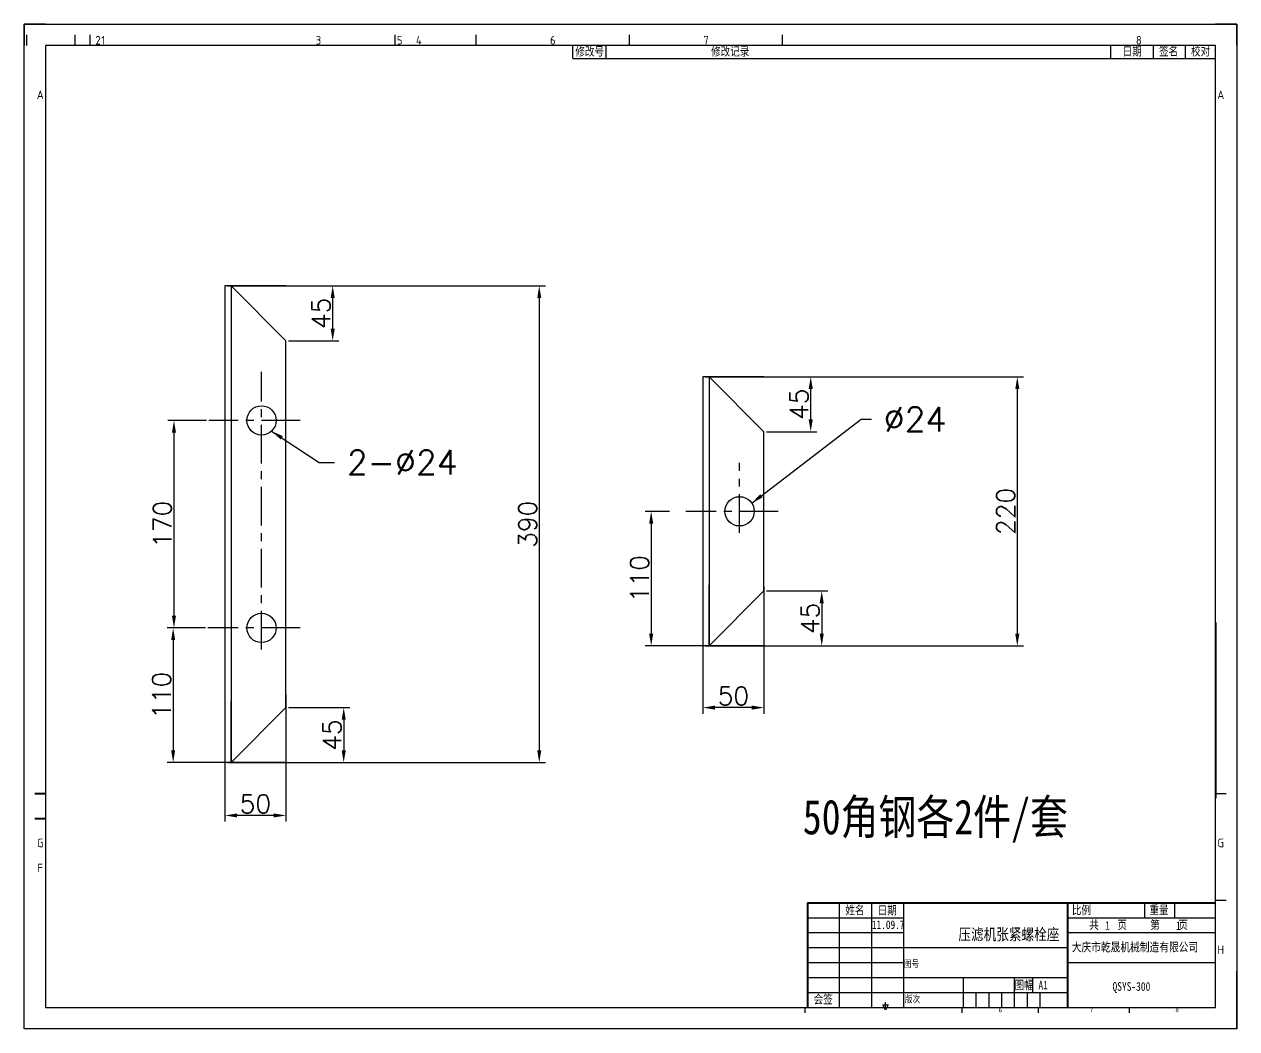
# Model space of a CAD drawing. Header units: inches. Extents: x -166203 to -65610, y -6981 to 11093.
# Drawn here: x -83661 to -82667, y 2 to 825 of the extents above; entities that cross this region are included whole.
import ezdxf
from ezdxf.enums import TextEntityAlignment as Align

# ---------------------------------------------------------------- set-up
doc = ezdxf.new("R2010")
doc.units = ezdxf.units.IN
doc.header["$MEASUREMENT"] = 0
doc.linetypes.add('CENTERX2', pattern=[101.6, 63.5, -12.7, 12.7, -12.7])
doc.layers.get('0').update_dxf_attribs({"lineweight": 25})
doc.layers.get('Defpoints').update_dxf_attribs({"color": 5})
doc.layers.add('FRAME035', color=2, linetype='Continuous')
doc.layers.add('中心线', color=1, linetype='CENTERX2')
doc.layers.add('图层2', color=3, linetype='Continuous', lineweight=40)
doc.styles.add('ISOCP', font='isocp.shx')
doc.styles.get("Standard").update_dxf_attribs({"font": 'txt.shx', "bigfont": 'whgtxt.shx'})
doc.styles.add('STYLE1', font='SIMFANG.TTF', dxfattribs={"width": 0.8, "height": 4})
doc.dimstyles.get("Standard").update_dxf_attribs({"dimtxt": 15, "dimasz": 10, "dimexe": 5, "dimexo": 2, "dimgap": 2, "dimtad": 1, "dimdec": 0, "dimzin": 0, "dimdsep": 46, "dimtxsty": 'Standard', "dimcen": 0.09, "dimclrd": 4, "dimclre": 4, "dimclrt": 4, "dimadec": 1, "dimazin": 0, "dimtfac": 1, "dimtdec": 0, "dimtofl": 0, "dimtmove": 0, "dimatfit": 3, "dimfxl": 0, "dimtolj": 1, "dimtzin": 0, "dimarcsym": 0})

# ---------------------------------------------------------------- blocks, each defined once
blk = doc.blocks.new('*D174')
at = {"color": 4, "lineweight": -2, "ltscale": 0.5}
for p, q in [((-83494.7, 610.9), (-83234.08, 610.9)), ((-83239.08, 600.9), (-83239.08, 230.42)), ((-83494.7, 220.42), (-83234.08, 220.42))]:
    blk.add_line(p, q, dxfattribs=at)
at = {"color": 4, "ltscale": 0.5}
for points in [[(-83240.74, 600.9), (-83237.41, 600.9), (-83239.08, 610.9)], [(-83240.74, 230.42), (-83237.41, 230.42), (-83239.08, 220.42)]]:
    blk.add_solid(points, dxfattribs=at)
at = {"layer": 'Defpoints', "color": 0, "ltscale": 0.5}
for p in [(-83496.7, 610.9), (-83496.7, 220.42), (-83239.08, 220.42)]:
    blk.add_point(p, dxfattribs=at)
at = {"color": 4, "ltscale": 0.5, "insert": (-83248.58, 415.66), "char_height": 15, "attachment_point": 5, "rotation": 90}
blk.add_mtext('\\A1;390', dxfattribs=at)
blk = doc.blocks.new('*D175')
at = {"color": 4, "lineweight": -2, "ltscale": 0.5}
for p, q in [((-83511.88, 500.66), (-83543.44, 500.66)), ((-83538.44, 490.66), (-83538.44, 340.66)), ((-83512.7, 330.66), (-83543.44, 330.66))]:
    blk.add_line(p, q, dxfattribs=at)
at = {"color": 4, "ltscale": 0.5}
for points in [[(-83540.11, 490.66), (-83536.77, 490.66), (-83538.44, 500.66)], [(-83540.11, 340.66), (-83536.77, 340.66), (-83538.44, 330.66)]]:
    blk.add_solid(points, dxfattribs=at)
at = {"layer": 'Defpoints', "color": 0, "ltscale": 0.5}
for p in [(-83509.88, 500.66), (-83538.44, 330.66), (-83510.7, 330.66)]:
    blk.add_point(p, dxfattribs=at)
at = {"color": 4, "ltscale": 0.5, "insert": (-83547.94, 415.66), "char_height": 15, "attachment_point": 5, "rotation": 90}
blk.add_mtext('\\A1;170', dxfattribs=at)
blk = doc.blocks.new('*D176')
at = {"color": 4, "lineweight": -2, "ltscale": 0.5}
for p, q in [((-83524, 330.66), (-83544.11, 330.66)), ((-83539.11, 320.66), (-83539.11, 230.42)), ((-83473.7, 220.42), (-83544.11, 220.42))]:
    blk.add_line(p, q, dxfattribs=at)
at = {"color": 4, "ltscale": 0.5}
for points in [[(-83540.77, 320.66), (-83537.44, 320.66), (-83539.11, 330.66)], [(-83540.77, 230.42), (-83537.44, 230.42), (-83539.11, 220.42)]]:
    blk.add_solid(points, dxfattribs=at)
at = {"layer": 'Defpoints', "color": 0, "ltscale": 0.5}
for p in [(-83522, 330.66), (-83539.11, 220.42), (-83471.7, 220.42)]:
    blk.add_point(p, dxfattribs=at)
at = {"color": 4, "ltscale": 0.5, "insert": (-83548.61, 275.54), "char_height": 15, "attachment_point": 5, "rotation": 90}
blk.add_mtext('\\A1;110', dxfattribs=at)
blk = doc.blocks.new('*D177')
at = {"color": 4, "lineweight": -2, "ltscale": 0.5}
for p, q in [((-83444.7, 610.9), (-83403.36, 610.9)), ((-83408.36, 575.9), (-83408.36, 600.9)), ((-83444.7, 565.9), (-83403.36, 565.9))]:
    blk.add_line(p, q, dxfattribs=at)
at = {"color": 4, "ltscale": 0.5}
for points in [[(-83410.03, 600.9), (-83406.7, 600.9), (-83408.36, 610.9)], [(-83410.03, 575.9), (-83406.7, 575.9), (-83408.36, 565.9)]]:
    blk.add_solid(points, dxfattribs=at)
at = {"layer": 'Defpoints', "color": 0, "ltscale": 0.5}
for p in [(-83446.7, 610.9), (-83408.36, 610.9), (-83446.7, 565.9)]:
    blk.add_point(p, dxfattribs=at)
at = {"color": 4, "ltscale": 0.5, "insert": (-83417.86, 588.4), "char_height": 15, "attachment_point": 5, "rotation": 90}
blk.add_mtext('\\A1;45', dxfattribs=at)
blk = doc.blocks.new('*D178')
at = {"color": 4, "lineweight": -2, "ltscale": 0.5}
for p, q in [((-83444.7, 265.42), (-83394.33, 265.42)), ((-83399.33, 255.42), (-83399.33, 230.42)), ((-83427.23, 220.42), (-83394.33, 220.42))]:
    blk.add_line(p, q, dxfattribs=at)
at = {"color": 4, "ltscale": 0.5}
for points in [[(-83400.99, 255.42), (-83397.66, 255.42), (-83399.33, 265.42)], [(-83400.99, 230.42), (-83397.66, 230.42), (-83399.33, 220.42)]]:
    blk.add_solid(points, dxfattribs=at)
at = {"layer": 'Defpoints', "color": 0, "ltscale": 0.5}
for p in [(-83446.7, 265.42), (-83429.23, 220.42), (-83399.33, 220.42)]:
    blk.add_point(p, dxfattribs=at)
at = {"color": 4, "ltscale": 0.5, "insert": (-83408.83, 242.92), "char_height": 15, "attachment_point": 5, "rotation": 90}
blk.add_mtext('\\A1;45', dxfattribs=at)
blk = doc.blocks.new('*D179')
at = {"color": 4, "lineweight": -2, "ltscale": 0.5}
for p, q in [((-83496.7, 276.15), (-83496.7, 172.06)), ((-83446.7, 276.15), (-83446.7, 172.06)), ((-83456.7, 177.06), (-83486.7, 177.06))]:
    blk.add_line(p, q, dxfattribs=at)
at = {"color": 4, "ltscale": 0.5}
for points in [[(-83486.7, 178.73), (-83486.7, 175.4), (-83496.7, 177.06)], [(-83456.7, 178.73), (-83456.7, 175.4), (-83446.7, 177.06)]]:
    blk.add_solid(points, dxfattribs=at)
at = {"layer": 'Defpoints', "color": 0, "ltscale": 0.5}
for p in [(-83496.7, 278.15), (-83446.7, 278.15), (-83496.7, 177.06)]:
    blk.add_point(p, dxfattribs=at)
at = {"color": 4, "ltscale": 0.5, "insert": (-83471.7, 186.56), "char_height": 15, "attachment_point": 5}
blk.add_mtext('\\A1;50', dxfattribs=at)
blk = doc.blocks.new('*D180')
at = {"color": 4, "lineweight": -2, "ltscale": 0.5}
for p, q in [((-83102.96, 536.44), (-82842.33, 536.44)), ((-82847.33, 526.44), (-82847.33, 325.95)), ((-83102.96, 315.95), (-82842.33, 315.95))]:
    blk.add_line(p, q, dxfattribs=at)
at = {"color": 4, "ltscale": 0.5}
for points in [[(-82849, 526.44), (-82845.67, 526.44), (-82847.33, 536.44)], [(-82849, 325.95), (-82845.67, 325.95), (-82847.33, 315.95)]]:
    blk.add_solid(points, dxfattribs=at)
at = {"layer": 'Defpoints', "color": 0, "ltscale": 0.5}
for p in [(-83104.96, 536.44), (-83104.96, 315.95), (-82847.33, 315.95)]:
    blk.add_point(p, dxfattribs=at)
at = {"color": 4, "ltscale": 0.5, "insert": (-82856.83, 426.19), "char_height": 15, "attachment_point": 5, "rotation": 90}
blk.add_mtext('\\A1;220', dxfattribs=at)
blk = doc.blocks.new('*D181')
at = {"color": 4, "lineweight": -2, "ltscale": 0.5}
for p, q in [((-83132.26, 426.19), (-83152.36, 426.19)), ((-83147.36, 416.19), (-83147.36, 325.95)), ((-83081.96, 315.95), (-83152.36, 315.95))]:
    blk.add_line(p, q, dxfattribs=at)
at = {"color": 4, "ltscale": 0.5}
for points in [[(-83149.03, 416.19), (-83145.7, 416.19), (-83147.36, 426.19)], [(-83149.03, 325.95), (-83145.7, 325.95), (-83147.36, 315.95)]]:
    blk.add_solid(points, dxfattribs=at)
at = {"layer": 'Defpoints', "color": 0, "ltscale": 0.5}
for p in [(-83130.26, 426.19), (-83147.36, 315.95), (-83079.96, 315.95)]:
    blk.add_point(p, dxfattribs=at)
at = {"color": 4, "ltscale": 0.5, "insert": (-83156.86, 371.07), "char_height": 15, "attachment_point": 5, "rotation": 90}
blk.add_mtext('\\A1;110', dxfattribs=at)
blk = doc.blocks.new('*D182')
at = {"color": 4, "lineweight": -2, "ltscale": 0.5}
for p, q in [((-83052.96, 536.44), (-83011.62, 536.44)), ((-83016.62, 501.44), (-83016.62, 526.44)), ((-83052.96, 491.44), (-83011.62, 491.44))]:
    blk.add_line(p, q, dxfattribs=at)
at = {"color": 4, "ltscale": 0.5}
for points in [[(-83018.29, 526.44), (-83014.95, 526.44), (-83016.62, 536.44)], [(-83018.29, 501.44), (-83014.95, 501.44), (-83016.62, 491.44)]]:
    blk.add_solid(points, dxfattribs=at)
at = {"layer": 'Defpoints', "color": 0, "ltscale": 0.5}
for p in [(-83054.96, 536.44), (-83016.62, 536.44), (-83054.96, 491.44)]:
    blk.add_point(p, dxfattribs=at)
at = {"color": 4, "ltscale": 0.5, "insert": (-83026.12, 513.94), "char_height": 15, "attachment_point": 5, "rotation": 90}
blk.add_mtext('\\A1;45', dxfattribs=at)
blk = doc.blocks.new('*D183')
at = {"color": 4, "lineweight": -2, "ltscale": 0.5}
for p, q in [((-83052.96, 360.95), (-83002.58, 360.95)), ((-83007.58, 350.95), (-83007.58, 325.95)), ((-83035.49, 315.95), (-83002.58, 315.95))]:
    blk.add_line(p, q, dxfattribs=at)
at = {"color": 4, "ltscale": 0.5}
for points in [[(-83009.25, 350.95), (-83005.92, 350.95), (-83007.58, 360.95)], [(-83009.25, 325.95), (-83005.92, 325.95), (-83007.58, 315.95)]]:
    blk.add_solid(points, dxfattribs=at)
at = {"layer": 'Defpoints', "color": 0, "ltscale": 0.5}
for p in [(-83054.96, 360.95), (-83037.49, 315.95), (-83007.58, 315.95)]:
    blk.add_point(p, dxfattribs=at)
at = {"color": 4, "ltscale": 0.5, "insert": (-83017.08, 338.45), "char_height": 15, "attachment_point": 5, "rotation": 90}
blk.add_mtext('\\A1;45', dxfattribs=at)
blk = doc.blocks.new('*D184')
at = {"color": 4, "lineweight": -2, "ltscale": 0.5}
for p, q in [((-83104.96, 364.48), (-83104.96, 260.39)), ((-83054.96, 364.48), (-83054.96, 260.39)), ((-83064.96, 265.39), (-83094.96, 265.39))]:
    blk.add_line(p, q, dxfattribs=at)
at = {"color": 4, "ltscale": 0.5}
for points in [[(-83094.96, 267.06), (-83094.96, 263.73), (-83104.96, 265.39)], [(-83064.96, 267.06), (-83064.96, 263.73), (-83054.96, 265.39)]]:
    blk.add_solid(points, dxfattribs=at)
at = {"layer": 'Defpoints', "color": 0, "ltscale": 0.5}
for p in [(-83104.96, 366.48), (-83054.96, 366.48), (-83104.96, 265.39)]:
    blk.add_point(p, dxfattribs=at)
at = {"color": 4, "ltscale": 0.5, "insert": (-83079.96, 274.89), "char_height": 15, "attachment_point": 5}
blk.add_mtext('\\A1;50', dxfattribs=at)

msp = doc.modelspace()

# ---------------------------------------------------------------- linework, layer by layer
at = {"color": 3, "linetype": 'Continuous'}
for p, q in [((-83661.14, 825.24), (-83661.14, 807.75)), ((-83643.64, 825.24), (-83661.14, 825.24)), ((-82667.48, 825.24), (-82684.98, 825.24)), ((-82667.48, 807.75), (-82667.48, 825.24)), ((-83659.12, 807.75), (-83659.12, 816.49)), ((-83619.35, 807.75), (-83619.35, 816.49)), ((-83607.15, 807.75), (-83607.15, 816.49)), ((-83357.22, 807.75), (-83357.22, 816.49)), ((-83290.75, 807.75), (-83290.75, 816.49)), ((-83165.21, 807.75), (-83165.21, 816.49)), ((-83039.68, 807.75), (-83039.68, 816.49)), ((-82676.23, 194.77), (-82684.98, 194.77)), ((-82992.98, 19.81), (-82992.98, 105.54)), ((-82966.46, 19.81), (-82966.46, 105.54)), ((-82742.71, 93.29), (-82742.71, 105.54)), ((-82718.22, 93.29), (-82718.22, 105.54)), ((-82676.23, 107.29), (-82684.98, 107.29)), ((-83019.22, 93.29), (-82940.22, 93.29)), ((-82806.28, 93.29), (-82684.98, 93.29)), ((-83019.22, 81.05), (-82940.22, 81.05)), ((-82806.28, 81.05), (-82684.98, 81.05)), ((-83019.22, 68.8), (-82940.22, 68.8)), ((-83019.22, 56.55), (-82940.22, 56.55)), ((-83019.22, 44.31), (-82940.22, 44.31)), ((-82891.5, 19.81), (-82891.5, 44.31)), ((-82849.51, 19.81), (-82849.51, 44.31)), ((-82834.77, 44.31), (-82834.77, 32.06)), ((-83019.22, 32.06), (-82806.28, 32.06)), ((-82881.01, 19.81), (-82881.01, 32.06)), ((-82870.51, 19.81), (-82870.51, 32.06)), ((-82860.01, 19.81), (-82860.01, 32.06)), ((-82839.02, 19.81), (-82839.02, 32.06)), ((-82828.52, 19.81), (-82828.52, 32.06)), ((-82955.36, 17.62), (-82957.55, 22)), ((-82957.55, 22), (-82953.18, 22)), ((-82955.36, 19.81), (-82955.36, 24.19)), ((-82953.18, 22), (-82955.36, 17.62)), ((-83021.1, 15.44), (-83021.1, 19.81)), ((-82892.6, 15.44), (-82892.6, 19.81)), ((-82829.83, 15.44), (-82829.83, 19.81)), ((-82755.32, 15.44), (-82755.32, 19.81)), ((-82667.48, 2.32), (-82667.48, 19.81)), ((-82667.48, 2.32), (-82684.98, 2.32))]:
    msp.add_line(p, q, dxfattribs=at)
at = {"color": 2, "linetype": 'Continuous'}
for p, q in [((-82684.98, 807.75), (-83643.64, 807.75)), ((-83643.64, 807.75), (-83643.64, 19.81)), ((-83211.58, 797.25), (-83211.58, 807.75)), ((-83184.28, 797.25), (-83184.28, 807.75)), ((-82770.71, 797.25), (-82770.71, 807.75)), ((-82735.72, 797.25), (-82735.72, 807.75)), ((-82709.47, 797.25), (-82709.47, 807.75)), ((-82684.98, 19.81), (-82684.98, 807.75)), ((-83211.58, 797.25), (-82684.98, 797.25)), ((-83019.22, 105.54), (-82684.98, 105.54)), ((-82940.22, 19.81), (-82940.22, 105.54)), ((-82940.22, 68.8), (-82806.28, 68.8)), ((-82806.28, 56.55), (-82684.98, 56.55)), ((-82940.22, 44.31), (-82806.28, 44.31)), ((-82667.48, 2.32), (-82667.48, 49.47)), ((-83643.64, 19.81), (-82684.98, 19.81))]:
    msp.add_line(p, q, dxfattribs=at)
at = {"ltscale": 0.5}
for p, q in [((-83446.7, 610.9), (-83496.7, 610.9)), ((-83496.7, 610.9), (-83496.7, 220.42)), ((-83491.7, 610.9), (-83491.7, 220.42)), ((-83491.7, 610.9), (-83446.7, 565.9)), ((-83446.7, 265.42), (-83446.7, 565.9)), ((-83054.96, 536.44), (-83104.96, 536.44)), ((-83104.96, 536.44), (-83104.96, 315.95)), ((-83099.96, 536.44), (-83099.96, 315.95)), ((-83099.96, 536.44), (-83054.96, 491.44)), ((-83054.96, 360.95), (-83054.96, 491.44)), ((-83099.96, 315.95), (-83099.96, 365.95)), ((-83054.96, 360.95), (-83099.96, 315.95)), ((-83054.96, 315.95), (-83104.96, 315.95)), ((-83491.7, 220.42), (-83491.7, 270.42)), ((-83446.7, 265.42), (-83491.7, 220.42)), ((-83446.7, 220.42), (-83496.7, 220.42))]:
    msp.add_line(p, q, dxfattribs=at)
for centre in [(-83466.7, 500.66), (-83074.96, 426.19), (-83466.7, 330.66)]:
    msp.add_circle(centre, 12, dxfattribs=at)
at = {"layer": 'FRAME035', "color": 3}
for p, q in [((-83661.14, 825.24), (-82667.48, 825.24)), ((-83661.14, 2.32), (-83661.14, 825.24)), ((-82667.48, 825.24), (-82667.48, 2.32)), ((-82667.48, 2.32), (-83661.14, 2.32))]:
    msp.add_line(p, q, dxfattribs=at)
at = {"layer": '中心线', "ltscale": 0.5}
for p, q in [((-83466.7, 312.95), (-83466.7, 540.39)), ((-83434.99, 500.66), (-83509.88, 500.66)), ((-83074.96, 408.48), (-83074.96, 465.92)), ((-83043.24, 426.19), (-83118.96, 426.19)), ((-83434.99, 330.66), (-83510.7, 330.66))]:
    msp.add_line(p, q, dxfattribs=at)
at = {"layer": '图层2', "ltscale": 2}
for p, q in [((-82684.98, 335.19), (-82684.98, 191.27)), ((-83019.22, 105.54), (-83019.22, 19.81)), ((-82806.28, 105.54), (-82806.28, 19.81))]:
    msp.add_line(p, q, dxfattribs=at)
at = {"layer": '图层2', "color": 3, "linetype": 'Continuous'}
for p, q in [((-83643.64, 194.77), (-83652.39, 194.77)), ((-83643.64, 174.25), (-83652.39, 174.25))]:
    msp.add_line(p, q, dxfattribs=at)
at = {"layer": '图层2', "ltscale": 10}
msp.add_line((-83019.22, 105.54), (-82684.98, 105.54), dxfattribs=at)

# ---------------------------------------------------------------- texts
at = {"color": 3, "linetype": 'Continuous', "style": 'ISOCP'}
for s, height, p in [('2', 7, (-83600.61, 812.12)), ('1', 7, (-83596.36, 812.12)), ('3', 7, (-83419.99, 812.12)), ('5', 7, (-83353.51, 812.12)), ('4', 7, (-83337.78, 812.12)), ('6', 7, (-83227.98, 812.12)), ('7', 7, (-83102.45, 812.12)), ('8', 7, (-82747.74, 812.12)), ('A', 7, (-83648.01, 767.5)), ('A', 7, (-82680.6, 767.5)), ('G', 7, (-82680.6, 154.53)), ('H', 7, (-82680.6, 67.05)), ('6', 3.5, (-82861.21, 17.62)), ('7', 3.5, (-82786.7, 17.62)), ('8', 3.5, (-82716.36, 17.62))]:
    msp.add_text(s, height=height, dxfattribs=at).set_placement(p, align=Align.MIDDLE)
at = {"color": 3, "linetype": 'Continuous', "style": 'STYLE1', "width": 0.8}
for s, height, p in [('修改号', 6.998, (-83209.5, 799.5)), ('修改记录', 6.998, (-83098.25, 799.5)), ('日期', 6.998, (-82760.95, 799.5)), ('签名', 6.998, (-82731.19, 799.61)), ('校对', 6.998, (-82704.94, 799.57)), ('50角钢各2件/套', 28.453, (-83023.1, 161.61)), ('姓名', 6.998, (-82988.22, 95.94)), ('日期', 6.998, (-82961.7, 95.83)), ('比例', 6.998, (-82802.61, 96.1)), ('重量', 6.998, (-82739.05, 96.13)), ('11.09.7', 6.998, (-82966.46, 84.05)), ('1', 7, (-82775.33, 83.39)), ('1', 7, (-82717.24, 83.23)), ('压滤机张紧螺栓座', 9.484, (-82895.58, 74.93)), ('大庆市乾晟机械制造有限公司', 7.1132, (-82802.69, 65.61)), ('图号', 5.599, (-82940.22, 52.8)), ('图幅', 6.998, (-82849.6, 34.7)), ('A1', 6.998, (-82829.95, 34.58)), ('QSYS-300', 7.113, (-82769.29, 33.39)), ('会签', 6.998, (-83014.22, 22.97)), ('版次', 5.599, (-82939.49, 23.83))]:
    msp.add_text(s, height=height, dxfattribs=at).set_placement(p)
at = {"color": 2, "linetype": 'Continuous', "style": 'STYLE1', "width": 0.8}
msp.add_text('共    页     第    页', height=6.9984, dxfattribs=at).set_placement((-82788.33, 83.91))
at = {"color": 4, "ltscale": 0.5, "char_height": 20, "width": 25, "attachment_point": 1}
for s, insert in [('\\A1;%%C24', (-82956.82, 511.61)), ('\\A1;2-%%C24', (-83396.75, 476.31))]:
    msp.add_mtext(s, dxfattribs=dict(at, insert=insert))
at = {"layer": '图层2', "color": 3, "linetype": 'Continuous', "style": 'ISOCP'}
for s, p in [('G', (-83648.01, 154.53)), ('F', (-83648.01, 134.01))]:
    msp.add_text(s, height=7, dxfattribs=at).set_placement(p, align=Align.MIDDLE)

# ---------------------------------------------------------------- dimensions: what is measured, and where the dimension line sits
at = {"ltscale": 0.5}
for base, p1, p2, picture, middle in [((-83239.08, 220.42), (-83496.7, 610.9), (-83496.7, 220.42), '*D174', (-83248.58, 415.66)), ((-83408.36, 610.9), (-83446.7, 565.9), (-83446.7, 610.9), '*D177', (-83417.86, 588.4)), ((-82847.33, 315.95), (-83104.96, 536.44), (-83104.96, 315.95), '*D180', (-82856.83, 426.19)), ((-83016.62, 536.44), (-83054.96, 491.44), (-83054.96, 536.44), '*D182', (-83026.12, 513.94)), ((-83538.44, 330.66), (-83509.88, 500.66), (-83510.7, 330.66), '*D175', (-83547.94, 415.66)), ((-83147.36, 315.95), (-83130.26, 426.19), (-83079.96, 315.95), '*D181', (-83156.86, 371.07)), ((-83007.58, 315.95), (-83054.96, 360.95), (-83037.49, 315.95), '*D183', (-83017.08, 338.45)), ((-83539.11, 220.42), (-83522, 330.66), (-83471.7, 220.42), '*D176', (-83548.61, 275.54)), ((-83399.33, 220.42), (-83446.7, 265.42), (-83429.23, 220.42), '*D178', (-83408.83, 242.92))]:
    dim = msp.add_linear_dim(base=base, p1=p1, p2=p2, angle=90, dimstyle='Standard', dxfattribs=at)
    dim.commit()
    dim.dimension.update_dxf_attribs({"geometry": picture, "text_midpoint": middle})
for base, p1, p2, picture, middle in [((-83104.96, 265.39), (-83054.96, 366.48), (-83104.96, 366.48), '*D184', (-83079.96, 274.89)), ((-83496.7, 177.06), (-83446.7, 278.15), (-83496.7, 278.15), '*D179', (-83471.7, 186.56))]:
    dim = msp.add_linear_dim(base=base, p1=p1, p2=p2, dimstyle='Standard', dxfattribs=at)
    dim.commit()
    dim.dimension.update_dxf_attribs({"geometry": picture, "text_midpoint": middle})

# ---------------------------------------------------------------- leaders
at = {"ltscale": 0.5, "annotation_type": 0, "has_hookline": 1, "hookline_direction": 0}
for points, text_width in [([(-83064.98, 432.86), (-82975.23, 501.61), (-82966.82, 501.61)], 53.33), ([(-83458.46, 491.94), (-83419.47, 466.31), (-83406.75, 466.31)], 93.33)]:
    msp.add_leader(points, dimstyle='Standard', override={"dimgap": 10, "dimtad": 0}, dxfattribs=dict(at, text_width=text_width))

doc.saveas('drawing.dxf')
